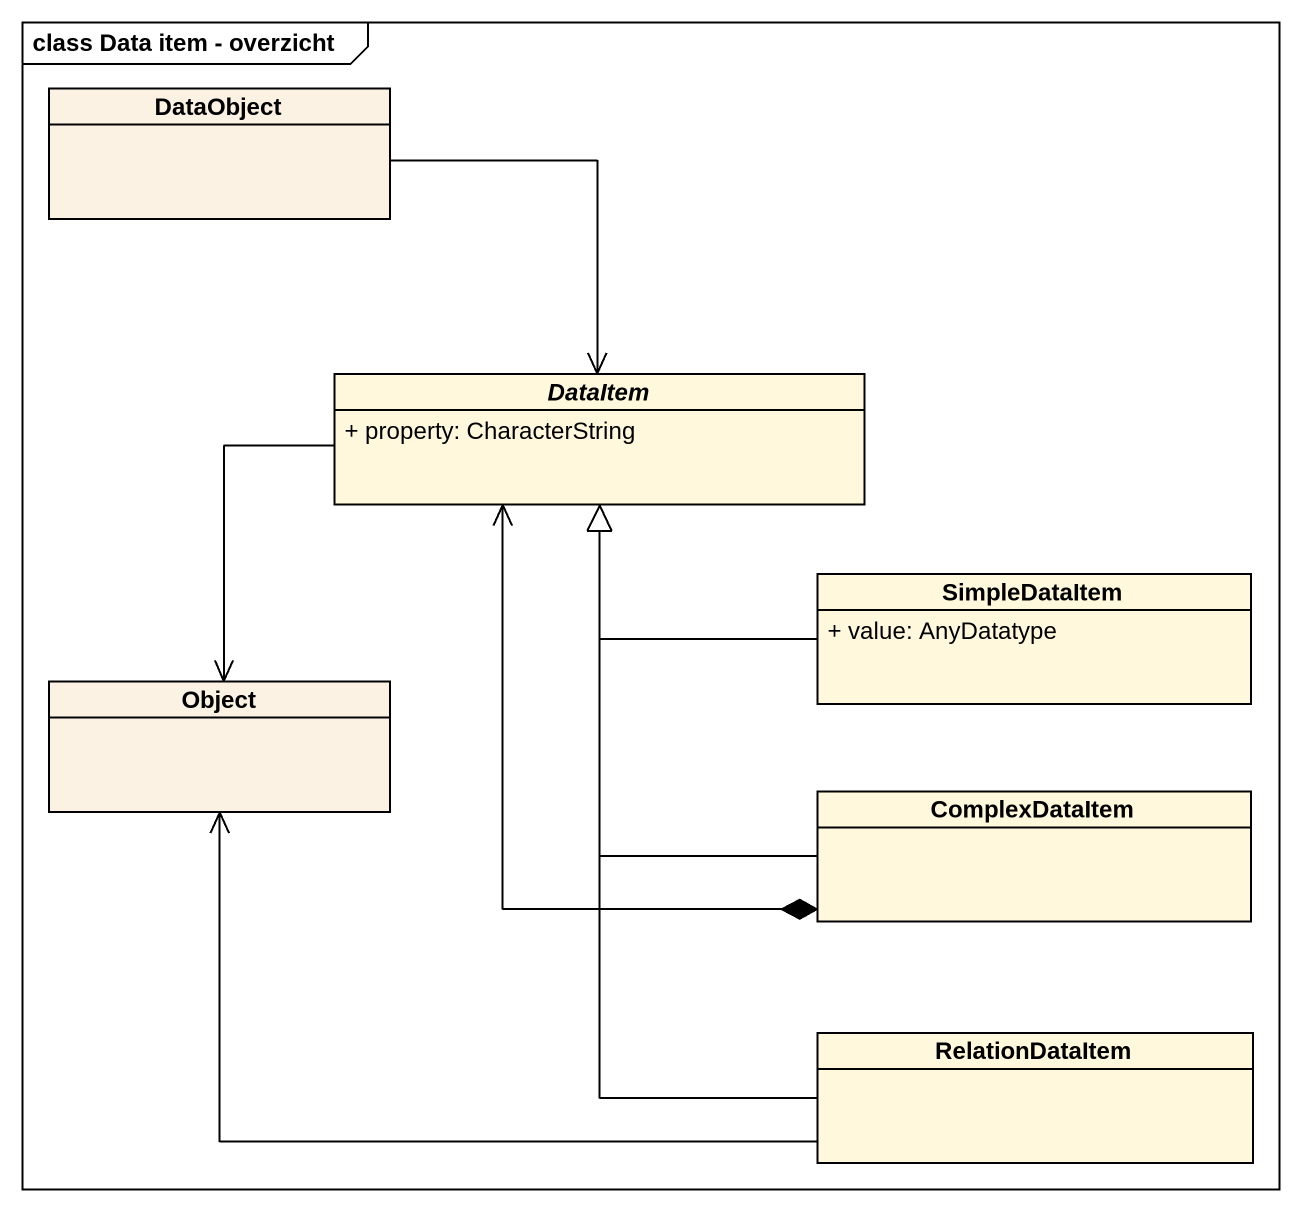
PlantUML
@startuml
mainframe class Data item - overzicht
hide circle
hide empty members
skinparam classAttributeIconSize 0
class DataObject
abstract class DataItem #FFF8DC {
  + property: CharacterString
}
class SimpleDataItem #FFF8DC {
  + value: AnyDatatype
}
class "Object" as Object_
class ComplexDataItem #FFF8DC
class RelationDataItem #FFF8DC
DataObject --> DataItem
DataItem --> Object_
SimpleDataItem -left-|> DataItem
ComplexDataItem *-up-> DataItem
ComplexDataItem -up-|> DataItem
RelationDataItem -up-|> DataItem
RelationDataItem -left-> Object_
@enduml
